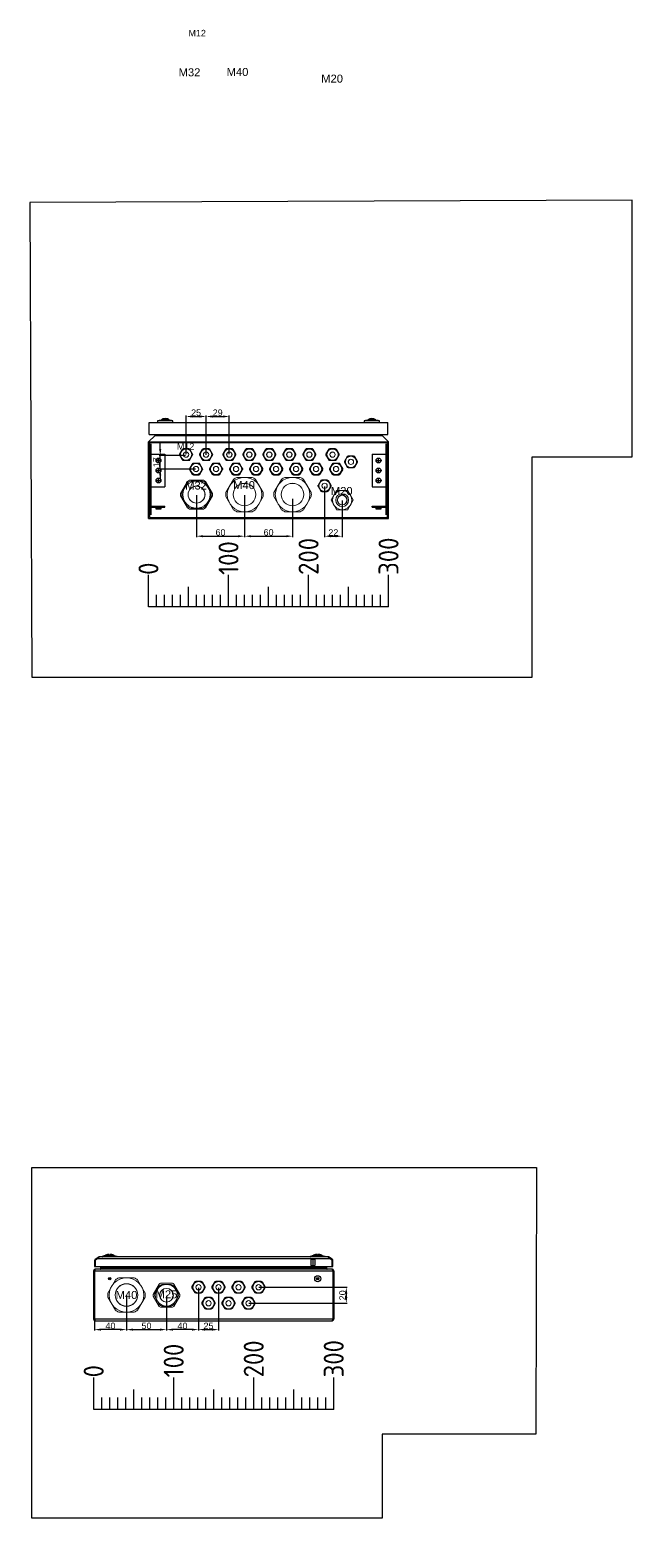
# Model space of a CAD drawing. Header units: millimetres. Extents: x 46697 to 52144, y 25488 to 34806.
# Drawn here: x 49322 to 50074, y 32874 to 34734 of the extents above; entities that cross this region are included whole.
import ezdxf
from ezdxf.enums import TextEntityAlignment as Align

# ---------------------------------------------------------------- set-up
doc = ezdxf.new("R2010")
doc.units = ezdxf.units.MM
doc.layers.add('! NO PLOT !', color=7, linetype='Continuous', true_color=0xff75dd, plot=False)
doc.layers.add('000-KOTIRANJE', color=254, linetype='Continuous', lineweight=5)
doc.layers.add('000-PI-Oprema', color=30, linetype='Continuous', lineweight=5)
doc.layers.add('000-PI-NO PLOT', color=6, linetype='Continuous', lineweight=5, plot=False)
for name, color, linetype in [('000-PI-ORMAR', 51, 'Continuous'), ('000-PI_TEXT_FRANC', 7, 'Continuous'), ('210-0', 7, 'Continuous')]:
    doc.layers.add(name, color=color, linetype=linetype)
doc.styles.add('PI0', font='isocpeur.ttf', dxfattribs={"width": 0.9})
doc.styles.get("Standard").update_dxf_attribs({"font": 'arial.ttf'})
doc.dimstyles.new('ISO-25-lb', dxfattribs={"dimtxt": 8, "dimasz": 8, "dimexe": 1.25, "dimexo": 0.625, "dimtad": 1, "dimdec": 1, "dimtxsty": 'Standard', "dimcen": 5, "dimadec": 0, "dimazin": 0, "dimtfac": 1, "dimtdec": 1, "dimtmove": 0, "dimatfit": 3, "dimfxl": 1, "dimarcsym": 0})

# ---------------------------------------------------------------- blocks, each defined once
blk = doc.blocks.new('NSYSBM15308_bottom')
at = {"layer": '000-PI-ORMAR'}
for p, q in [((49489.2, 33159.9), (49485.5, 33158.6)), ((49504, 33158.6), (49485.5, 33158.6)), ((49489.2, 33159.9), (49500.2, 33159.9)), ((49489.3, 33159.9), (49489.2, 33159.9)), ((49500.2, 33159.9), (49489.3, 33159.9)), ((49489.6, 33160), (49494.2, 33160)), ((49492.2, 33160.9), (49492.1, 33160.9)), ((49492.1, 33160.9), (49492.2, 33160.9)), ((49492.1, 33160.9), (49492.2, 33160.9)), ((49492.1, 33160.9), (49492.1, 33160.9)), ((49492.2, 33160.9), (49492.2, 33160.9)), ((49492.2, 33160.9), (49492.2, 33160.9)), ((49492.2, 33160.9), (49492.2, 33160.9)), ((49493.9, 33161.1), (49493.9, 33161.1)), ((49493.9, 33161.1), (49493.9, 33161.1)), ((49494.2, 33159.9), (49494.2, 33161.1)), ((49495.2, 33159.9), (49495.2, 33161.1)), ((49495.2, 33160), (49499.9, 33160)), ((49495.5, 33161.1), (49495.5, 33161.1)), ((49495.5, 33161.1), (49495.5, 33161.1)), ((49497.3, 33160.9), (49497.3, 33160.9)), ((49497.3, 33160.9), (49497.3, 33160.9)), ((49497.3, 33160.9), (49497.3, 33160.9)), ((49497.3, 33160.9), (49497.3, 33160.9)), ((49497.3, 33160.9), (49497.3, 33160.9)), ((49497.3, 33160.9), (49497.3, 33160.9)), ((49497.3, 33160.9), (49497.3, 33160.9)), ((49497.3, 33160.9), (49497.3, 33160.9)), ((49499.9, 33160), (49499.9, 33160)), ((49500.2, 33159.9), (49504, 33158.6)), ((49500.2, 33159.9), (49500.2, 33159.9)), ((49749.2, 33159.9), (49745.5, 33158.6)), ((49764, 33158.6), (49745.5, 33158.6)), ((49749.3, 33159.9), (49749.2, 33159.9)), ((49749.2, 33159.9), (49760.2, 33159.9)), ((49760.2, 33159.9), (49749.3, 33159.9)), ((49749.6, 33160), (49754.2, 33160)), ((49752.1, 33160.9), (49752.1, 33160.9)), ((49752.2, 33160.9), (49752.1, 33160.9)), ((49752.1, 33160.9), (49752.2, 33160.9)), ((49752.1, 33160.9), (49752.2, 33160.9)), ((49752.2, 33160.9), (49752.2, 33160.9)), ((49753.9, 33161.1), (49753.9, 33161.1)), ((49753.9, 33161.1), (49753.9, 33161.1)), ((49754.2, 33159.9), (49754.2, 33161.1)), ((49755.2, 33159.9), (49755.2, 33161.1)), ((49755.2, 33160), (49759.9, 33160)), ((49755.5, 33161.1), (49755.5, 33161.1)), ((49755.5, 33161.1), (49755.5, 33161.1)), ((49757.3, 33160.9), (49757.3, 33160.9)), ((49757.3, 33160.9), (49757.3, 33160.9)), ((49757.3, 33160.9), (49757.3, 33160.9)), ((49757.3, 33160.9), (49757.3, 33160.9)), ((49757.3, 33160.9), (49757.3, 33160.9)), ((49757.3, 33160.9), (49757.3, 33160.9)), ((49757.3, 33160.9), (49757.3, 33160.9)), ((49757.3, 33160.9), (49757.3, 33160.9)), ((49759.9, 33160), (49759.9, 33160)), ((49760.2, 33159.9), (49760.2, 33159.9)), ((49760.2, 33159.9), (49764, 33158.6)), ((49474.7, 33140.7), (49474.7, 33080.2)), ((49474.7, 33140.7), (49774.7, 33140.7)), ((49475.7, 33153.5), (49475.7, 33146.2)), ((49475.7, 33146.2), (49773.7, 33146.2)), ((49475.7, 33140.7), (49475.7, 33080.2)), ((49476.7, 33155.3), (49481.3, 33157.9)), ((49476.7, 33153.5), (49476.7, 33146.2)), ((49772.7, 33142.7), (49476.7, 33142.7)), ((49480.3, 33156.2), (49477.2, 33154.4)), ((49478.8, 33155.3), (49478.3, 33156.2)), ((49480.3, 33156.2), (49769.2, 33156.2)), ((49481.3, 33157.9), (49481.5, 33157.6)), ((49767.2, 33158.2), (49482.3, 33158.2)), ((49483.7, 33143.8), (49483.3, 33146.2)), ((49484.7, 33144), (49483.7, 33143.8)), ((49484.3, 33146.2), (49484.7, 33143.8)), ((49764.7, 33143.8), (49484.7, 33143.8)), ((49746.2, 33155.2), (49751.2, 33155.2)), ((49746.2, 33155.2), (49746.2, 33147.2)), ((49746.2, 33147.2), (49751.2, 33147.2)), ((49748.7, 33155.2), (49748.7, 33147.2)), ((49751.2, 33155.2), (49751.2, 33147.2)), ((49765.2, 33146.2), (49764.7, 33143.8)), ((49765.7, 33143.8), (49764.7, 33144)), ((49766.1, 33146.2), (49765.7, 33143.8)), ((49768.2, 33157.9), (49768, 33157.6)), ((49772.7, 33155.3), (49768.2, 33157.9)), ((49772.2, 33154.4), (49769.2, 33156.2)), ((49770.7, 33155.3), (49771.2, 33156.2)), ((49772.7, 33146.2), (49772.7, 33153.5)), ((49773.7, 33146.2), (49773.7, 33153.5)), ((49773.7, 33140.7), (49773.7, 33080.2)), ((49774.7, 33140.7), (49774.7, 33080.2)), ((49774.7, 33080.2), (49474.7, 33080.2)), ((49476.7, 33078.2), (49772.7, 33078.2))]:
    blk.add_line(p, q, dxfattribs=at)
for centre, radius in [((49494.7, 33130.7), 1.54), ((49494.7, 33130.7), 0.536), ((49494.7, 33130.7), 0.25), ((49754.7, 33130.7), 3.75), ((49754.7, 33130.7), 1.54), ((49754.7, 33130.7), 1.04), ((49754.7, 33130.7), 0.75)]:
    blk.add_circle(centre, radius, dxfattribs=at)
for centre, radius, start, end in [((49485.6, 33158.4), 0.25, 108.2595, 270), ((49489.7, 33159.8), 0.2, 115.3386, 162.2781), ((49494.7, 33149.2), 12, 102.5545, 115.3386), ((49494.7, 33149.2), 12, 94.569, 102.2927), ((49494.9, 33153), 8.18, 97.4438, 98.3686), ((49494.5, 33156.8), 4.38, 98.4023, 100.501), ((49494, 33155.1), 6, 90.8113, 92.1021), ((49494.7, 33149.1), 12, 93.1088, 93.7417), ((49494.9, 33153.2), 8, 97.2404, 97.441), ((49494.9, 33153.2), 7.96, 96.9714, 97.2405), ((49494, 33155.1), 6.01, 87.9009, 89.1902), ((49495.5, 33155.1), 6.01, 90.8098, 92.0991), ((49494.7, 33149.1), 12, 86.2583, 86.8912), ((49494.5, 33153.2), 8, 82.559, 82.7596), ((49494.5, 33153.2), 7.96, 82.7595, 83.0286), ((49495.5, 33155.1), 6, 87.8979, 89.1887), ((49494.9, 33156.8), 4.34, 79.4876, 81.6091), ((49494.5, 33153), 8.18, 81.6314, 82.5562), ((49494.7, 33149.2), 12, 77.7073, 85.431), ((49494.7, 33149.2), 12, 64.6629, 77.4455), ((49499.8, 33159.8), 0.2, 17.7219, 64.6614), ((49503.9, 33158.4), 0.25, 270, 71.7405), ((49745.6, 33158.4), 0.25, 108.2595, 270), ((49749.7, 33159.8), 0.2, 115.3386, 162.2781), ((49754.7, 33149.2), 12, 102.5545, 115.3386), ((49754.7, 33149.2), 12, 94.569, 102.2927), ((49754.9, 33153), 8.18, 97.4438, 98.3686), ((49754.5, 33156.8), 4.38, 98.4023, 100.501), ((49754, 33155.1), 6, 90.8113, 92.1021), ((49754.7, 33149.1), 12, 93.1088, 93.7417), ((49754.9, 33153.2), 8, 97.2404, 97.441), ((49754.9, 33153.2), 7.96, 96.9714, 97.2405), ((49754, 33155.1), 6.01, 87.9009, 89.1902), ((49755.5, 33155.1), 6.01, 90.8098, 92.0991), ((49754.7, 33149.1), 12, 86.2583, 86.8912), ((49754.5, 33153.2), 8, 82.559, 82.7596), ((49754.5, 33153.2), 7.96, 82.7595, 83.0286), ((49755.5, 33155.1), 6, 87.8979, 89.1887), ((49754.9, 33156.8), 4.34, 79.4876, 81.6091), ((49754.5, 33153), 8.18, 81.6314, 82.5562), ((49754.7, 33149.2), 12, 77.7073, 85.431), ((49754.7, 33149.2), 12, 64.6629, 77.4455), ((49759.8, 33159.8), 0.2, 17.7219, 64.6614), ((49763.9, 33158.4), 0.25, 270, 71.7405), ((49476.7, 33140.7), 2, 90, 180), ((49477.7, 33153.5), 2, 120, 180), ((49482.3, 33156.2), 2, 90, 120), ((49482.7, 33143.7), 1, 270, 10), ((49512.7, 33111.9), 42.4, 131.3068, 131.5966), ((49519.3, 33124.2), 39.8, 150.2794, 150.4282), ((49497, 33129.8), 18.7, 131.1127, 131.2603), ((49752.5, 33129.8), 18.7, 48.7397, 48.8873), ((49730.2, 33124.2), 39.8, 29.5718, 29.7206), ((49736.8, 33111.9), 42.4, 48.4034, 48.6932), ((49766.7, 33143.7), 1, 170, 270), ((49767.2, 33156.2), 2, 60, 90), ((49771.7, 33153.5), 2, 0, 60), ((49772.7, 33140.7), 2, 0, 90), ((49476.7, 33080.2), 2, 180, 270), ((49772.7, 33080.2), 2, 270, 0)]:
    blk.add_arc(centre, radius, start, end, dxfattribs=at)
for points, knots in [([(49493.8, 33161.1), (49493.8, 33161.1), (49493.8, 33161.1), (49493.8, 33161.1), (49493.8, 33161.1)], [0, 0, 0, 0, 0.499906, 1, 1, 1, 1]), ([(49494.1, 33161.1), (49494.2, 33161.1), (49494.2, 33161.1), (49494.2, 33161.1), (49494.2, 33161.1)], [0, 0, 0, 0, 0.499523, 1, 1, 1, 1]), ([(49753.8, 33161.1), (49753.8, 33161.1), (49753.8, 33161.1), (49753.8, 33161.1), (49753.8, 33161.1)], [0, 0, 0, 0, 0.499906, 1, 1, 1, 1]), ([(49754.1, 33161.1), (49754.2, 33161.1), (49754.2, 33161.1), (49754.2, 33161.1), (49754.2, 33161.1)], [0, 0, 0, 0, 0.499523, 1, 1, 1, 1]), ([(49476.2, 33141.9), (49476.1, 33141.8), (49476, 33141.4), (49475.8, 33141), (49475.7, 33140.7)], [0, 0, 0, 0, 0.226829, 1, 1, 1, 1]), ([(49476.7, 33142.7), (49476.6, 33142.7), (49476.4, 33142.5), (49476.3, 33142.2), (49476.2, 33142), (49476.2, 33141.9)], [0, 0, 0, 0, 0.357565, 0.643179, 1, 1, 1, 1]), ([(49481.3, 33157.4), (49481.2, 33157.3), (49480.8, 33156.9), (49480.5, 33156.5), (49480.3, 33156.2)], [0, 0, 0, 0, 0.233845, 1, 1, 1, 1]), ([(49481.8, 33157.9), (49481.8, 33157.9), (49481.7, 33157.8), (49481.6, 33157.7), (49481.5, 33157.6)], [0, 0, 0, 0, 0.23894, 1, 1, 1, 1]), ([(49482.3, 33158.2), (49482.2, 33158.2), (49482.1, 33158.1), (49481.9, 33158), (49481.8, 33157.9)], [0, 0, 0, 0, 0.210752, 1, 1, 1, 1]), ([(49483.7, 33143), (49483.6, 33142.9), (49483.3, 33142.7), (49482.9, 33142.7), (49482.7, 33142.7)], [0, 0, 0, 0, 0.527012, 1, 1, 1, 1]), ([(49484.5, 33143.7), (49484.4, 33143.6), (49484.2, 33143.4), (49483.9, 33143.2), (49483.7, 33143)], [0, 0, 0, 0, 0.258312, 1, 1, 1, 1]), ([(49765.7, 33143), (49765.7, 33143.1), (49765.4, 33143.3), (49765.1, 33143.5), (49764.9, 33143.7)], [0, 0, 0, 0, 0.238973, 1, 1, 1, 1]), ([(49766.7, 33142.7), (49766.6, 33142.7), (49766.2, 33142.7), (49765.9, 33142.9), (49765.7, 33143)], [0, 0, 0, 0, 0.472988, 1, 1, 1, 1]), ([(49767.6, 33157.9), (49767.6, 33157.9), (49767.5, 33158.1), (49767.3, 33158.2), (49767.2, 33158.2)], [0, 0, 0, 0, 0.306387, 1, 1, 1, 1]), ([(49768, 33157.6), (49767.9, 33157.7), (49767.8, 33157.7), (49767.7, 33157.8), (49767.6, 33157.9)], [0, 0, 0, 0, 0.261146, 1, 1, 1, 1]), ([(49769.2, 33156.2), (49769.1, 33156.3), (49768.8, 33156.7), (49768.4, 33157.1), (49768.1, 33157.4)], [0, 0, 0, 0, 0.261991, 1, 1, 1, 1]), ([(49773.3, 33141.9), (49773.3, 33142), (49773.2, 33142.2), (49773, 33142.5), (49772.8, 33142.7), (49772.7, 33142.7)], [0, 0, 0, 0, 0.356821, 0.642435, 1, 1, 1, 1]), ([(49773.7, 33140.7), (49773.7, 33140.8), (49773.6, 33141.2), (49773.4, 33141.6), (49773.3, 33141.9)], [0, 0, 0, 0, 0.266171, 1, 1, 1, 1]), ([(49475.7, 33080.2), (49475.8, 33080), (49475.9, 33079.6), (49476, 33079.2), (49476.2, 33078.9)], [0, 0, 0, 0, 0.266171, 1, 1, 1, 1]), ([(49476.2, 33078.9), (49476.2, 33078.8), (49476.3, 33078.6), (49476.4, 33078.3), (49476.6, 33078.2), (49476.7, 33078.2)], [0, 0, 0, 0, 0.356821, 0.642435, 1, 1, 1, 1]), ([(49772.7, 33078.2), (49772.8, 33078.2), (49773, 33078.3), (49773.2, 33078.6), (49773.3, 33078.8), (49773.3, 33078.9)], [0, 0, 0, 0, 0.357565, 0.643179, 1, 1, 1, 1]), ([(49773.3, 33078.9), (49773.3, 33079), (49773.5, 33079.4), (49773.6, 33079.8), (49773.7, 33080.2)], [0, 0, 0, 0, 0.226829, 1, 1, 1, 1])]:
    blk.add_open_spline(points, degree=3, knots=knots, dxfattribs=at)
for points in [[(49476.8, 33153.9), (49476.8, 33153.8), (49476.7, 33153.7), (49476.7, 33153.5)], [(49477, 33154.2), (49476.9, 33154.1), (49476.9, 33154), (49476.8, 33153.9), (49476.8, 33153.9)], [(49477.2, 33154.4), (49477.1, 33154.3), (49477, 33154.3), (49477, 33154.2)], [(49481.5, 33157.6), (49481.4, 33157.6), (49481.4, 33157.5), (49481.3, 33157.4)], [(49768.1, 33157.4), (49768.1, 33157.5), (49768, 33157.6), (49768, 33157.6)], [(49772.5, 33154.2), (49772.4, 33154.3), (49772.3, 33154.3), (49772.2, 33154.4)], [(49772.7, 33153.9), (49772.6, 33153.9), (49772.6, 33154), (49772.5, 33154.1), (49772.5, 33154.2)], [(49772.7, 33153.5), (49772.7, 33153.7), (49772.7, 33153.8), (49772.7, 33153.9)]]:
    blk.add_open_spline(points, degree=3, dxfattribs=at)
blk = doc.blocks.new('M12')
at = {"layer": '000-PI-Oprema'}
for p, q in [((-4.8, 6.7), (-8.2, 0.8)), ((-4.3, 6.5), (-7.8, 0.5)), ((3.4, 7.5), (-3.4, 7.5)), ((3.4, 7), (-3.4, 7)), ((7.8, 0.5), (4.3, 6.5)), ((8.2, 0.8), (4.8, 6.7)), ((-8.2, -0.8), (-4.8, -6.7)), ((-7.8, -0.5), (-4.3, -6.5)), ((-3.4, -7), (3.4, -7)), ((-3.4, -7.5), (3.4, -7.5)), ((4.3, -6.5), (7.8, -0.5)), ((4.8, -6.7), (8.2, -0.8))]:
    blk.add_line(p, q, dxfattribs=at)
for radius in [7, 3.35, 3.25]:
    blk.add_circle((0, 0), radius, dxfattribs=at)
for radius, start, end in [(8.25, 174.62, 185.38), (7.8, 176.177, 183.823), (8.25, 114.62, 125.38), (7.8, 116.177, 123.823), (8.25, 54.62, 65.38), (7.8, 56.177, 63.823), (7.8, 356.177, 3.823), (8.25, 354.62, 5.38), (8.25, 234.62, 245.38), (7.8, 236.177, 243.823), (7.8, 296.177, 303.823), (8.25, 294.62, 305.38)]:
    blk.add_arc((0, 0), radius, start, end, dxfattribs=at)
blk = doc.blocks.new('*U188')
at = {"layer": '210-0', "ltscale": 0.25}
blk.add_blockref('M12', (0, 0), dxfattribs=at)
blk = doc.blocks.new('*U189')
at = {"layer": '000-PI-ORMAR', "color": 0, "linetype": 'ByBlock', "lineweight": -2, "transparency": 16777216}
for p in [(0, 0), (25, 0), (50, 0), (75, 0)]:
    blk.add_blockref('*U188', p, dxfattribs=at)
blk = doc.blocks.new('2_2411_851_28__01_0_in_2411_851_28__4')
at = {"layer": '000-PI-Oprema'}
for p, q in [((-13.9, 19), (-23.4, 2.5)), ((9.5, 21.5), (-9.5, 21.5)), ((23.4, 2.5), (13.9, 19)), ((-23.4, -2.5), (-13.9, -19)), ((13.9, -19), (23.4, -2.5)), ((-9.5, -21.5), (9.5, -21.5))]:
    blk.add_line(p, q, dxfattribs=at)
for radius in [21.5, 14.1, 14]:
    blk.add_circle((0, 0), radius, dxfattribs=at)
for start, end in [(113.8094, 126.1906), (53.8094, 66.1906), (173.8094, 186.1906), (353.8094, 6.1906), (233.8094, 246.1906), (293.8094, 306.1906)]:
    blk.add_arc((0, 0), 23.5, start, end, dxfattribs=at)
blk = doc.blocks.new('*U191')
blk.add_blockref('2_2411_851_28__01_0_in_2411_851_28__4', (0, 0))
blk = doc.blocks.new('*U192')
at = {"layer": '000-PI-Oprema', "color": 0, "linetype": 'ByBlock', "lineweight": -2, "transparency": 16777216}
blk.add_blockref('*U191', (0, 0), dxfattribs=at)
blk = doc.blocks.new('*U193')
at = {"layer": '210-0', "ltscale": 0.25}
blk.add_blockref('M12', (0, 0), dxfattribs=at)
blk = doc.blocks.new('*U194')
at = {"layer": '000-PI-ORMAR', "color": 0, "linetype": 'ByBlock', "lineweight": -2, "transparency": 16777216}
for p in [(0, 0), (25, 0), (50, 0)]:
    blk.add_blockref('*U193', p, dxfattribs=at)
blk = doc.blocks.new('*D195')
at = {"layer": '000-KOTIRANJE', "color": 0, "linetype": 'Continuous', "lineweight": -2, "ltscale": 0.25, "transparency": 16777216}
for p, q in [((49402.4, 33152.4), (49402.4, 33108.5)), ((49442.4, 33152.4), (49442.4, 33108.5)), ((49434.4, 33109.8), (49410.4, 33109.8))]:
    blk.add_line(p, q, dxfattribs=at)
at = {"layer": '000-KOTIRANJE', "color": 0, "ltscale": 0.25, "transparency": 16777216}
for points in [[(49410.4, 33111.1), (49410.4, 33108.5), (49402.4, 33109.8)], [(49434.4, 33111.1), (49434.4, 33108.5), (49442.4, 33109.8)]]:
    blk.add_solid(points, dxfattribs=at)
at = {"layer": 'Defpoints', "color": 0, "ltscale": 0.25, "transparency": 16777216}
for p in [(49402.4, 33153.1), (49442.4, 33153.1), (49402.4, 33109.8)]:
    blk.add_point(p, dxfattribs=at)
at = {"layer": '000-KOTIRANJE', "color": 0, "ltscale": 0.25, "transparency": 16777216, "insert": (49422.4, 33114.5), "char_height": 8, "attachment_point": 5}
blk.add_mtext('40', dxfattribs=at)
blk = doc.blocks.new('*D196')
at = {"layer": '000-KOTIRANJE', "color": 0, "linetype": 'Continuous', "lineweight": -2, "ltscale": 0.25, "transparency": 16777216}
for p, q in [((49442.4, 33152.4), (49442.4, 33108.5)), ((49492.4, 33152.1), (49492.4, 33108.5)), ((49450.4, 33109.8), (49484.4, 33109.8))]:
    blk.add_line(p, q, dxfattribs=at)
at = {"layer": '000-KOTIRANJE', "color": 0, "ltscale": 0.25, "transparency": 16777216}
for points in [[(49450.4, 33111.1), (49450.4, 33108.5), (49442.4, 33109.8)], [(49484.4, 33111.1), (49484.4, 33108.5), (49492.4, 33109.8)]]:
    blk.add_solid(points, dxfattribs=at)
at = {"layer": 'Defpoints', "color": 0, "ltscale": 0.25, "transparency": 16777216}
for p in [(49442.4, 33153.1), (49492.4, 33152.7), (49492.4, 33109.8)]:
    blk.add_point(p, dxfattribs=at)
at = {"layer": '000-KOTIRANJE', "color": 0, "ltscale": 0.25, "transparency": 16777216, "insert": (49467.4, 33114.5), "char_height": 8, "attachment_point": 5}
blk.add_mtext('50', dxfattribs=at)
blk = doc.blocks.new('*D197')
at = {"layer": '000-KOTIRANJE', "color": 0, "linetype": 'Continuous', "lineweight": -2, "ltscale": 0.25, "transparency": 16777216}
for p, q in [((49532.4, 33162.1), (49532.4, 33108.5)), ((49492.4, 33152.1), (49492.4, 33108.5)), ((49524.4, 33109.8), (49500.4, 33109.8))]:
    blk.add_line(p, q, dxfattribs=at)
at = {"layer": '000-KOTIRANJE', "color": 0, "ltscale": 0.25, "transparency": 16777216}
for points in [[(49500.4, 33111.1), (49500.4, 33108.5), (49492.4, 33109.8)], [(49524.4, 33111.1), (49524.4, 33108.5), (49532.4, 33109.8)]]:
    blk.add_solid(points, dxfattribs=at)
at = {"layer": 'Defpoints', "color": 0, "ltscale": 0.25, "transparency": 16777216}
for p in [(49532.4, 33162.7), (49492.4, 33152.7), (49492.4, 33109.8)]:
    blk.add_point(p, dxfattribs=at)
at = {"layer": '000-KOTIRANJE', "color": 0, "ltscale": 0.25, "transparency": 16777216, "insert": (49512.4, 33114.5), "char_height": 8, "attachment_point": 5}
blk.add_mtext('40', dxfattribs=at)
blk = doc.blocks.new('*D198')
at = {"layer": '000-KOTIRANJE', "color": 0, "linetype": 'Continuous', "lineweight": -2, "ltscale": 0.25, "transparency": 16777216}
for p, q in [((49532.4, 33162.1), (49532.4, 33108.5)), ((49557.4, 33162.1), (49557.4, 33108.5)), ((49540.4, 33109.8), (49549.4, 33109.8))]:
    blk.add_line(p, q, dxfattribs=at)
at = {"layer": '000-KOTIRANJE', "color": 0, "ltscale": 0.25, "transparency": 16777216}
for points in [[(49540.4, 33111.1), (49540.4, 33108.5), (49532.4, 33109.8)], [(49549.4, 33111.1), (49549.4, 33108.5), (49557.4, 33109.8)]]:
    blk.add_solid(points, dxfattribs=at)
at = {"layer": 'Defpoints', "color": 0, "ltscale": 0.25, "transparency": 16777216}
for p in [(49532.4, 33162.7), (49557.4, 33162.7), (49557.4, 33109.8)]:
    blk.add_point(p, dxfattribs=at)
at = {"layer": '000-KOTIRANJE', "color": 0, "ltscale": 0.25, "transparency": 16777216, "insert": (49544.9, 33114.5), "char_height": 8, "attachment_point": 5}
blk.add_mtext('25', dxfattribs=at)
blk = doc.blocks.new('M25')
at = {"layer": '000-PI-Oprema'}
for p, q in [((-9.3, 14), (-16.7, 1)), ((-8.7, 11.9), (-14.7, 1.6)), ((7.5, 15), (-7.5, 15)), ((5.9, 13.5), (-5.9, 13.5)), ((14.7, 1.6), (8.7, 11.9)), ((16.7, 1), (9.3, 14)), ((-16.7, -1), (-9.3, -14)), ((-14.7, -1.6), (-8.7, -11.9)), ((-7.5, -15), (7.5, -15)), ((-5.9, -13.5), (5.9, -13.5)), ((8.7, -11.9), (14.7, -1.6)), ((9.3, -14), (16.7, -1))]:
    blk.add_line(p, q, dxfattribs=at)
for radius in [13.5, 8.6, 8.5]:
    blk.add_circle((0, 0), radius, dxfattribs=at)
for radius, start, end in [(16.8, 176.4244, 183.5756), (14.8, 173.7581, 186.2419), (16.8, 116.4244, 123.5756), (14.7, 113.7581, 126.2419), (14.7, 53.7581, 66.2419), (16.8, 56.4244, 63.5756), (14.8, 353.7581, 6.2419), (16.8, 356.4244, 3.5756), (16.8, 236.4244, 243.5756), (14.7, 233.7581, 246.2419), (14.7, 293.7581, 306.2419), (16.7, 296.4244, 303.5756)]:
    blk.add_arc((0, 0), radius, start, end, dxfattribs=at)
blk = doc.blocks.new('*U250')
at = {"layer": '000-PI-Oprema'}
blk.add_blockref('M25', (0, 0), dxfattribs=at)
blk = doc.blocks.new('*U251')
at = {"layer": '000-PI_TEXT_FRANC', "color": 0, "linetype": 'ByBlock', "lineweight": -2, "transparency": 16777216}
blk.add_blockref('*U250', (0, 0), dxfattribs=at)
blk = doc.blocks.new('*D376')
at = {"layer": '000-KOTIRANJE', "color": 0, "linetype": 'Continuous', "lineweight": -2, "ltscale": 0.25, "transparency": 16777216}
for p, q in [((49608, 33162.7), (49718.3, 33162.7)), ((49595.5, 33142.7), (49718.3, 33142.7)), ((49717.1, 33154.7), (49717.1, 33150.7))]:
    blk.add_line(p, q, dxfattribs=at)
at = {"layer": '000-KOTIRANJE', "color": 0, "ltscale": 0.25, "transparency": 16777216}
for points in [[(49715.8, 33154.7), (49718.4, 33154.7), (49717.1, 33162.7)], [(49715.8, 33150.7), (49718.4, 33150.7), (49717.1, 33142.7)]]:
    blk.add_solid(points, dxfattribs=at)
at = {"layer": 'Defpoints', "color": 0, "ltscale": 0.25, "transparency": 16777216}
for p in [(49607.4, 33162.7), (49594.9, 33142.7), (49717.1, 33142.7)]:
    blk.add_point(p, dxfattribs=at)
at = {"layer": '000-KOTIRANJE', "color": 0, "ltscale": 0.25, "transparency": 16777216, "insert": (49712.4, 33152.7), "char_height": 8, "attachment_point": 5, "rotation": 90}
blk.add_mtext('20', dxfattribs=at)
blk = doc.blocks.new('1567.000')
at = {"layer": '! NO PLOT !'}
for p, q in [((49501.5, 33843), (49501.5, 33749.3)), ((49501.5, 33843), (49799, 33843)), ((49501.8, 33752.4), (49501.8, 33842.9)), ((49501.8, 33832.4), (49503.3, 33832.4)), ((49501.8, 33830.9), (49503.3, 33830.9)), ((49501.8, 33828.4), (49520.8, 33828.4)), ((49503.3, 33841.4), (49503.3, 33752.7)), ((49520.8, 33828.4), (49520.8, 33787.4)), ((49779.8, 33828.4), (49798.8, 33828.4)), ((49779.8, 33828.4), (49779.8, 33787.4)), ((49797.3, 33752.7), (49797.3, 33841.4)), ((49798.8, 33832.4), (49797.3, 33832.4)), ((49798.8, 33830.9), (49797.3, 33830.9)), ((49798.8, 33842.9), (49798.8, 33752.4)), ((49799, 33749.3), (49799, 33843)), ((49509.5, 33820.4), (49516, 33820.4)), ((49512.8, 33817.1), (49512.8, 33823.6)), ((49512.8, 33804.6), (49512.8, 33811.1)), ((49784.5, 33820.4), (49791, 33820.4)), ((49787.8, 33817.1), (49787.8, 33823.6)), ((49787.8, 33804.6), (49787.8, 33811.1)), ((49509.5, 33807.9), (49516, 33807.9)), ((49509.5, 33795.4), (49516, 33795.4)), ((49512.8, 33792.1), (49512.8, 33798.6)), ((49784.5, 33807.9), (49791, 33807.9)), ((49784.5, 33795.4), (49791, 33795.4)), ((49787.8, 33792.1), (49787.8, 33798.6)), ((49501.8, 33787.4), (49520.8, 33787.4)), ((49779.8, 33787.4), (49798.8, 33787.4)), ((49501.8, 33763.4), (49520.8, 33763.4)), ((49501.8, 33761.9), (49520.8, 33761.9)), ((49509.5, 33761.6), (49509.5, 33760.2)), ((49509.5, 33761.6), (49516, 33761.6)), ((49509.5, 33760.2), (49516, 33760.2)), ((49510.5, 33763.4), (49510.5, 33760.2)), ((49512.8, 33763.5), (49512.8, 33760)), ((49515.1, 33760.2), (49515.1, 33763.4)), ((49516, 33760.2), (49516, 33761.6)), ((49520.8, 33761.9), (49520.8, 33763.4)), ((49779.8, 33763.4), (49798.8, 33763.4)), ((49779.8, 33761.9), (49779.8, 33763.4)), ((49779.8, 33761.9), (49798.8, 33761.9)), ((49784.5, 33761.6), (49784.5, 33760.2)), ((49784.5, 33761.6), (49791, 33761.6)), ((49784.5, 33760.2), (49791, 33760.2)), ((49785.5, 33763.4), (49785.5, 33760.2)), ((49787.8, 33763.5), (49787.8, 33760)), ((49790.1, 33760.2), (49790.1, 33763.4)), ((49791, 33760.2), (49791, 33761.6)), ((49501.5, 33749.3), (49799, 33749.3))]:
    blk.add_line(p, q, dxfattribs=at)
for centre in [(49512.8, 33820.4), (49512.8, 33807.9), (49787.8, 33820.4), (49787.8, 33807.9), (49512.8, 33795.4), (49787.8, 33795.4)]:
    blk.add_circle(centre, 3.1, dxfattribs=at)
for centre, start, end in [((49509.2, 33761.6), 0, 90), ((49516.3, 33761.6), 90, 180), ((49784.2, 33761.6), 0, 90), ((49791.3, 33761.6), 90, 180)]:
    blk.add_arc(centre, 0.3, start, end, dxfattribs=at)
at = {"layer": '000-PI-ORMAR'}
for p, q in [((49501.3, 33868), (49799.3, 33868)), ((49501.3, 33853), (49501.3, 33868)), ((49511.7, 33870.1), (49511.7, 33868)), ((49530.9, 33870.1), (49511.7, 33870.1)), ((49513.5, 33870.5), (49513.5, 33870.1)), ((49529.1, 33870.5), (49513.5, 33870.5)), ((49516.4, 33871.3), (49516.4, 33870.5)), ((49526.2, 33871.3), (49516.4, 33871.3)), ((49526.2, 33870.5), (49526.2, 33871.3)), ((49529.1, 33870.1), (49529.1, 33870.5)), ((49530.9, 33868), (49530.9, 33870.1)), ((49769.7, 33870.1), (49769.7, 33868)), ((49788.9, 33870.1), (49769.7, 33870.1)), ((49771.5, 33870.5), (49771.5, 33870.1)), ((49787.1, 33870.5), (49771.5, 33870.5)), ((49774.4, 33871.3), (49774.4, 33870.5)), ((49784.2, 33871.3), (49774.4, 33871.3)), ((49784.2, 33870.5), (49784.2, 33871.3)), ((49787.1, 33870.1), (49787.1, 33870.5)), ((49788.9, 33868), (49788.9, 33870.1)), ((49799.3, 33853), (49799.3, 33868)), ((49508.5, 33851.8), (49500.3, 33843.6)), ((49501.3, 33853), (49799.3, 33853)), ((49508.5, 33853), (49508.5, 33851.8)), ((49508.5, 33851.8), (49792.1, 33851.8)), ((49792.1, 33851.8), (49792.1, 33853)), ((49800.3, 33843.6), (49792.1, 33851.8)), ((49500.3, 33748), (49500.3, 33843.6)), ((49500.3, 33843.6), (49800.3, 33843.6)), ((49800.3, 33748), (49800.3, 33843.6)), ((49500.3, 33748), (49800.3, 33748))]:
    blk.add_line(p, q, dxfattribs=at)
for centre in [(49521.3, 33863.7), (49779.3, 33863.7)]:
    blk.add_arc(centre, 9, 57.0133, 122.9867, dxfattribs=at)
blk = doc.blocks.new('*U414')
at = {"layer": '210-0', "ltscale": 0.25}
blk.add_blockref('M12', (0, 0), dxfattribs=at)
blk = doc.blocks.new('*U415')
at = {"layer": '000-PI-ORMAR', "color": 0, "linetype": 'ByBlock', "lineweight": -2, "transparency": 16777216}
for p in [(0, 0), (25, 0)]:
    blk.add_blockref('*U414', p, dxfattribs=at)
blk = doc.blocks.new('*U416')
at = {"layer": '210-0', "ltscale": 0.25}
blk.add_blockref('M12', (0, 0), dxfattribs=at)
blk = doc.blocks.new('*U417')
at = {"layer": '000-PI-ORMAR', "color": 0, "linetype": 'ByBlock', "lineweight": -2, "transparency": 16777216}
for p in [(0, 0), (25, 0), (50, 0), (75, 0), (100, 0), (125, 0), (150, 0), (175, 0)]:
    blk.add_blockref('*U416', p, dxfattribs=at)
blk = doc.blocks.new('*D432')
at = {"layer": '000-KOTIRANJE', "color": 0, "linetype": 'Continuous', "lineweight": -2, "ltscale": 0.25, "transparency": 16777216}
for p, q in [((49516.9, 34203.7), (49516.9, 34251.9)), ((49524.9, 34250.7), (49533.9, 34250.7)), ((49541.9, 34202.7), (49541.9, 34251.9))]:
    blk.add_line(p, q, dxfattribs=at)
at = {"layer": '000-KOTIRANJE', "color": 0, "ltscale": 0.25, "transparency": 16777216}
for points in [[(49524.9, 34252), (49524.9, 34249.3), (49516.9, 34250.7)], [(49533.9, 34252), (49533.9, 34249.3), (49541.9, 34250.7)]]:
    blk.add_solid(points, dxfattribs=at)
at = {"layer": 'Defpoints', "color": 0, "ltscale": 0.25, "transparency": 16777216}
for p in [(49541.9, 34250.7), (49516.9, 34203), (49541.9, 34202)]:
    blk.add_point(p, dxfattribs=at)
at = {"layer": '000-KOTIRANJE', "color": 0, "ltscale": 0.25, "transparency": 16777216, "insert": (49529.4, 34255.4), "char_height": 8, "attachment_point": 5}
blk.add_mtext('25', dxfattribs=at)
blk = doc.blocks.new('*D433')
at = {"layer": '000-KOTIRANJE', "color": 0, "linetype": 'Continuous', "lineweight": -2, "ltscale": 0.25, "transparency": 16777216}
for p, q in [((49516.3, 34202), (49483.3, 34202)), ((49484.6, 34210), (49484.6, 34218)), ((49484.6, 34185), (49484.6, 34202)), ((49528.8, 34185), (49483.3, 34185)), ((49484.6, 34177), (49484.6, 34169))]:
    blk.add_line(p, q, dxfattribs=at)
at = {"layer": '000-KOTIRANJE', "color": 0, "ltscale": 0.25, "transparency": 16777216}
for points in [[(49483.2, 34210), (49485.9, 34210), (49484.6, 34202)], [(49483.2, 34177), (49485.9, 34177), (49484.6, 34185)]]:
    blk.add_solid(points, dxfattribs=at)
at = {"layer": 'Defpoints', "color": 0, "ltscale": 0.25, "transparency": 16777216}
for p in [(49484.6, 34202), (49516.9, 34202), (49529.4, 34185)]:
    blk.add_point(p, dxfattribs=at)
at = {"layer": '000-KOTIRANJE', "color": 0, "ltscale": 0.25, "transparency": 16777216, "insert": (49479.9, 34193.5), "char_height": 8, "attachment_point": 5, "rotation": 90}
blk.add_mtext('17', dxfattribs=at)
blk = doc.blocks.new('*U418')
blk.add_blockref('2_2411_851_28__01_0_in_2411_851_28__4', (0, 0))
blk = doc.blocks.new('*U419')
at = {"layer": '000-PI-Oprema', "color": 0, "linetype": 'ByBlock', "lineweight": -2, "transparency": 16777216}
for p in [(0, 0), (60, 0)]:
    blk.add_blockref('*U418', p, dxfattribs=at)
blk = doc.blocks.new('*D430')
at = {"layer": '000-KOTIRANJE', "color": 0, "linetype": 'Continuous', "lineweight": -2, "ltscale": 0.25, "transparency": 16777216}
for p, q in [((49590, 34148), (49590, 34099.8)), ((49650, 34148), (49650, 34099.8)), ((49598, 34101.1), (49642, 34101.1))]:
    blk.add_line(p, q, dxfattribs=at)
at = {"layer": '000-KOTIRANJE', "color": 0, "ltscale": 0.25, "transparency": 16777216}
for points in [[(49598, 34102.4), (49598, 34099.8), (49590, 34101.1)], [(49642, 34102.4), (49642, 34099.8), (49650, 34101.1)]]:
    blk.add_solid(points, dxfattribs=at)
at = {"layer": 'Defpoints', "color": 0, "ltscale": 0.25, "transparency": 16777216}
for p in [(49590, 34148.6), (49650, 34148.6), (49650, 34101.1)]:
    blk.add_point(p, dxfattribs=at)
at = {"layer": '000-KOTIRANJE', "color": 0, "ltscale": 0.25, "transparency": 16777216, "insert": (49620, 34105.8), "char_height": 8, "attachment_point": 5}
blk.add_mtext('60', dxfattribs=at)
blk = doc.blocks.new('*U420')
at = {"layer": '210-0', "ltscale": 0.25}
blk.add_blockref('M12', (0, 0), dxfattribs=at)
blk = doc.blocks.new('*U421')
at = {"layer": '000-PI-ORMAR', "color": 0, "linetype": 'ByBlock', "lineweight": -2, "transparency": 16777216}
blk.add_blockref('*U420', (0, 0), dxfattribs=at)
blk = doc.blocks.new('M32')
at = {"layer": '000-PI-Oprema'}
for p, q in [((49828.1, 34216.4), (49819.4, 34201.4)), ((49828.3, 34214.7), (49821, 34202.1)), ((49848.1, 34217.9), (49830.7, 34217.9)), ((49846.7, 34216.9), (49832.1, 34216.9)), ((49857.7, 34202.1), (49850.4, 34214.7)), ((49859.3, 34201.4), (49850.6, 34216.4)), ((49819.4, 34198.4), (49828.1, 34183.4)), ((49821, 34197.7), (49828.3, 34185.1)), ((49830.7, 34181.9), (49848.1, 34181.9)), ((49832.1, 34182.9), (49846.7, 34182.9)), ((49850.4, 34185.1), (49857.7, 34197.7)), ((49850.6, 34183.4), (49859.3, 34198.4))]:
    blk.add_line(p, q, dxfattribs=at)
for radius in [17, 10.6, 10.5]:
    blk.add_circle((49839.4, 34199.9), radius, dxfattribs=at)
for radius, start, end in [(20, 175.8419, 184.1581), (18.5, 173.2315, 186.7685), (20, 115.8419, 124.1581), (18.5, 113.2315, 126.7685), (18.5, 53.2315, 66.7685), (20, 55.8419, 64.1581), (18.5, 353.2315, 6.7685), (20, 355.8419, 4.1581), (20, 235.8419, 244.1581), (18.5, 233.2315, 246.7685), (18.5, 293.2315, 306.7685), (20, 295.8419, 304.1581)]:
    blk.add_arc((49839.4, 34199.9), radius, start, end, dxfattribs=at)
blk = doc.blocks.new('*D431')
at = {"layer": '000-KOTIRANJE', "color": 0, "linetype": 'Continuous', "lineweight": -2, "ltscale": 0.25, "transparency": 16777216}
for p, q in [((49529.9, 34152.4), (49529.9, 34099.8)), ((49589.9, 34152.5), (49589.9, 34099.8)), ((49537.9, 34101.1), (49581.9, 34101.1))]:
    blk.add_line(p, q, dxfattribs=at)
at = {"layer": '000-KOTIRANJE', "color": 0, "ltscale": 0.25, "transparency": 16777216}
for points in [[(49537.9, 34102.4), (49537.9, 34099.8), (49529.9, 34101.1)], [(49581.9, 34102.4), (49581.9, 34099.8), (49589.9, 34101.1)]]:
    blk.add_solid(points, dxfattribs=at)
at = {"layer": 'Defpoints', "color": 0, "ltscale": 0.25, "transparency": 16777216}
for p in [(49529.9, 34153.1), (49589.9, 34153.2), (49589.9, 34101.1)]:
    blk.add_point(p, dxfattribs=at)
at = {"layer": '000-KOTIRANJE', "color": 0, "ltscale": 0.25, "transparency": 16777216, "insert": (49559.9, 34105.8), "char_height": 8, "attachment_point": 5}
blk.add_mtext('60', dxfattribs=at)
blk = doc.blocks.new('M20_2411.621')
at = {"layer": '000-PI-Oprema'}
for p, q in [((49679.9, 36395.5), (49673.2, 36383.8)), ((49693.6, 36395.6), (49680.2, 36395.6)), ((49700.7, 36383.8), (49694, 36395.5)), ((49673.2, 36383.5), (49679.9, 36371.8)), ((49694, 36371.8), (49700.7, 36383.5)), ((49680.2, 36371.6), (49693.6, 36371.6))]:
    blk.add_line(p, q, dxfattribs=at)
for radius in [12, 8, 6.1, 6]:
    blk.add_circle((49686.9, 36383.6), radius, dxfattribs=at)
for start, end in [(119.2229, 120.7771), (59.2229, 60.7771), (179.2229, 180.7771), (359.2229, 0.7771), (239.2229, 240.7771), (299.2229, 300.7771)]:
    blk.add_arc((49686.9, 36383.6), 13.8, start, end, dxfattribs=at)
blk = doc.blocks.new('*U423')
at = {"layer": '000-PI_TEXT_FRANC', "color": 7}
blk.add_blockref('M20_2411.621', (-49686.9, -36383.6), dxfattribs=at)
blk = doc.blocks.new('*U422')
at = {"layer": '000-PI_TEXT_FRANC', "color": 0, "linetype": 'ByBlock', "lineweight": -2, "transparency": 16777216}
blk.add_blockref('*U423', (0, 0), dxfattribs=at)
blk = doc.blocks.new('*U428')
at = {"layer": '210-0', "ltscale": 0.25}
blk.add_blockref('M12', (0, 0), dxfattribs=at)
blk = doc.blocks.new('*U429')
at = {"layer": '000-PI-ORMAR', "color": 0, "linetype": 'ByBlock', "lineweight": -2, "transparency": 16777216}
blk.add_blockref('*U428', (0, 0), dxfattribs=at)
blk = doc.blocks.new('*U424')
at = {"layer": '210-0', "ltscale": 0.25}
blk.add_blockref('M12', (0, 0), dxfattribs=at)
blk = doc.blocks.new('*U425')
at = {"layer": '000-PI-ORMAR', "color": 0, "linetype": 'ByBlock', "lineweight": -2, "transparency": 16777216}
blk.add_blockref('*U424', (0, 0), dxfattribs=at)
blk = doc.blocks.new('*U426')
at = {"layer": '210-0', "ltscale": 0.25}
blk.add_blockref('M12', (0, 0), dxfattribs=at)
blk = doc.blocks.new('*U427')
at = {"layer": '000-PI-ORMAR', "color": 0, "linetype": 'ByBlock', "lineweight": -2, "transparency": 16777216}
for p in [(0, 0), (25, 0), (50, 0), (75, 0), (100, 0)]:
    blk.add_blockref('*U426', p, dxfattribs=at)
blk = doc.blocks.new('*D434')
at = {"layer": '000-KOTIRANJE', "color": 0, "linetype": 'Continuous', "lineweight": -2, "ltscale": 0.25, "transparency": 16777216}
for p, q in [((49689.9, 34163.4), (49689.9, 34099.8)), ((49711.9, 34145.6), (49711.9, 34099.8)), ((49697.9, 34101.1), (49703.9, 34101.1))]:
    blk.add_line(p, q, dxfattribs=at)
at = {"layer": '000-KOTIRANJE', "color": 0, "ltscale": 0.25, "transparency": 16777216}
for points in [[(49697.9, 34102.4), (49697.9, 34099.8), (49689.9, 34101.1)], [(49703.9, 34102.4), (49703.9, 34099.8), (49711.9, 34101.1)]]:
    blk.add_solid(points, dxfattribs=at)
at = {"layer": 'Defpoints', "color": 0, "ltscale": 0.25, "transparency": 16777216}
for p in [(49689.9, 34164), (49711.9, 34146.2), (49711.9, 34101.1)]:
    blk.add_point(p, dxfattribs=at)
at = {"layer": '000-KOTIRANJE', "color": 0, "ltscale": 0.25, "transparency": 16777216, "insert": (49700.9, 34105.7), "char_height": 8, "attachment_point": 5}
blk.add_mtext('22', dxfattribs=at)
blk = doc.blocks.new('*D435')
at = {"layer": '000-KOTIRANJE', "color": 0, "linetype": 'Continuous', "lineweight": -2, "ltscale": 0.25, "transparency": 16777216}
for p, q in [((49541.9, 34203.7), (49541.9, 34251.9)), ((49549.9, 34250.7), (49562.9, 34250.7)), ((49570.9, 34203.7), (49570.9, 34251.9))]:
    blk.add_line(p, q, dxfattribs=at)
at = {"layer": '000-KOTIRANJE', "color": 0, "ltscale": 0.25, "transparency": 16777216}
for points in [[(49549.9, 34252), (49549.9, 34249.3), (49541.9, 34250.7)], [(49562.9, 34252), (49562.9, 34249.3), (49570.9, 34250.7)]]:
    blk.add_solid(points, dxfattribs=at)
at = {"layer": 'Defpoints', "color": 0, "ltscale": 0.25, "transparency": 16777216}
for p in [(49570.9, 34250.7), (49541.9, 34203), (49570.9, 34203)]:
    blk.add_point(p, dxfattribs=at)
at = {"layer": '000-KOTIRANJE', "color": 0, "ltscale": 0.25, "transparency": 16777216, "insert": (49556.4, 34255.4), "char_height": 8, "attachment_point": 5}
blk.add_mtext('29', dxfattribs=at)

msp = doc.modelspace()

# ---------------------------------------------------------------- linework, layer by layer
at = {"layer": '! NO PLOT !', "ltscale": 0.25}
for points in [[(49321.53, 34518.11), (49324.31, 33925.09), (49949.51, 33925.09), (49949.51, 34200.34), (50074.44, 34200.34), (50074.44, 34520.89), (49321.53, 34518.11)], [(49324.31, 33312.48), (49954.62, 33312.48), (49953.93, 32979.21), (49761.78, 32979.06), (49761.8, 32874.15), (49324.31, 32874.21), (49324.31, 33312.48)]]:
    msp.add_lwpolyline(points, dxfattribs=at)
at = {"color": 7}
for p, q in [((49469.9, 34012.79), (49469.9, 34052.79)), ((49569.9, 34012.79), (49569.9, 34052.79)), ((49669.9, 34012.79), (49669.9, 34052.79)), ((49669.9, 34012.79), (49669.9, 34052.79)), ((49669.9, 34012.79), (49669.9, 34052.79)), ((49669.9, 34012.79), (49669.9, 34052.79)), ((49669.9, 34012.79), (49669.9, 34052.79)), ((49669.9, 34012.79), (49669.9, 34052.79)), ((49669.9, 34012.79), (49669.9, 34052.79)), ((49669.9, 34012.79), (49669.9, 34052.79)), ((49769.9, 34012.79), (49769.9, 34052.79)), ((49519.9, 34012.79), (49519.9, 34037.79)), ((49619.9, 34012.79), (49619.9, 34037.79)), ((49719.9, 34012.79), (49719.9, 34037.79)), ((49479.9, 34012.79), (49479.9, 34027.79)), ((49489.9, 34012.79), (49489.9, 34027.79)), ((49499.9, 34012.79), (49499.9, 34027.79)), ((49509.9, 34012.79), (49509.9, 34027.79)), ((49529.9, 34012.79), (49529.9, 34027.79)), ((49539.9, 34012.79), (49539.9, 34027.79)), ((49549.9, 34012.79), (49549.9, 34027.79)), ((49559.9, 34012.79), (49559.9, 34027.79)), ((49579.9, 34012.79), (49579.9, 34027.79)), ((49589.9, 34012.79), (49589.9, 34027.79)), ((49599.9, 34012.79), (49599.9, 34027.79)), ((49609.9, 34012.79), (49609.9, 34027.79)), ((49629.9, 34012.79), (49629.9, 34027.79)), ((49639.9, 34012.79), (49639.9, 34027.79)), ((49649.9, 34012.79), (49649.9, 34027.79)), ((49659.9, 34012.79), (49659.9, 34027.79)), ((49679.9, 34012.79), (49679.9, 34027.79)), ((49689.9, 34012.79), (49689.9, 34027.79)), ((49699.9, 34012.79), (49699.9, 34027.79)), ((49709.9, 34012.79), (49709.9, 34027.79)), ((49729.9, 34012.79), (49729.9, 34027.79)), ((49739.9, 34012.79), (49739.9, 34027.79)), ((49749.9, 34012.79), (49749.9, 34027.79)), ((49759.9, 34012.79), (49759.9, 34027.79)), ((49769.9, 34012.79), (49469.9, 34012.79)), ((49401.42, 33010.1), (49401.42, 33050.1)), ((49501.42, 33010.1), (49501.42, 33050.1)), ((49601.42, 33010.1), (49601.42, 33050.1)), ((49601.42, 33010.1), (49601.42, 33050.1)), ((49601.42, 33010.1), (49601.42, 33050.1)), ((49601.42, 33010.1), (49601.42, 33050.1)), ((49601.42, 33010.1), (49601.42, 33050.1)), ((49601.42, 33010.1), (49601.42, 33050.1)), ((49601.42, 33010.1), (49601.42, 33050.1)), ((49601.42, 33010.1), (49601.42, 33050.1)), ((49701.42, 33010.1), (49701.42, 33050.1)), ((49451.42, 33010.1), (49451.42, 33035.1)), ((49551.42, 33010.1), (49551.42, 33035.1)), ((49651.42, 33010.1), (49651.42, 33035.1)), ((49701.42, 33010.1), (49401.42, 33010.1)), ((49411.42, 33010.1), (49411.42, 33025.1)), ((49421.42, 33010.1), (49421.42, 33025.1)), ((49431.42, 33010.1), (49431.42, 33025.1)), ((49441.42, 33010.1), (49441.42, 33025.1)), ((49461.42, 33010.1), (49461.42, 33025.1)), ((49471.42, 33010.1), (49471.42, 33025.1)), ((49481.42, 33010.1), (49481.42, 33025.1)), ((49491.42, 33010.1), (49491.42, 33025.1)), ((49511.42, 33010.1), (49511.42, 33025.1)), ((49521.42, 33010.1), (49521.42, 33025.1)), ((49531.42, 33010.1), (49531.42, 33025.1)), ((49541.42, 33010.1), (49541.42, 33025.1)), ((49561.42, 33010.1), (49561.42, 33025.1)), ((49571.42, 33010.1), (49571.42, 33025.1)), ((49581.42, 33010.1), (49581.42, 33025.1)), ((49591.42, 33010.1), (49591.42, 33025.1)), ((49611.42, 33010.1), (49611.42, 33025.1)), ((49621.42, 33010.1), (49621.42, 33025.1)), ((49631.42, 33010.1), (49631.42, 33025.1)), ((49641.42, 33010.1), (49641.42, 33025.1)), ((49661.42, 33010.1), (49661.42, 33025.1)), ((49671.42, 33010.1), (49671.42, 33025.1)), ((49681.42, 33010.1), (49681.42, 33025.1)), ((49691.42, 33010.1), (49691.42, 33025.1))]:
    msp.add_line(p, q, dxfattribs=at)

# ---------------------------------------------------------------- block references
at = {"layer": '000-PI-Oprema'}
for name, p in [('1567.000', (-30.37, 375.3)), ('M32', (-309.47, -46.84))]:
    msp.add_blockref(name, p, dxfattribs=at)
at = {"layer": '000-PI-Oprema', "color": 7}
for name, p in [('*U419', (49589.91, 34153.16)), ('*U192', (49442.42, 33153.05))]:
    msp.add_blockref(name, p, dxfattribs=at)
at = {"layer": '000-PI-ORMAR'}
for name, p in [('*U415', (49516.89, 34203.03)), ('*U427', (49570.93, 34203.03)), ('*U429', (49699.89, 34203.03)), ('*U421', (49722.91, 34194)), ('*U417', (49529.39, 34185.03)), ('*U425', (49689.95, 34164.04)), ('NSYSBM15308_bottom', (-73.31, 42.65)), ('*U189', (49532.42, 33162.74)), ('*U194', (49544.92, 33142.74))]:
    msp.add_blockref(name, p, dxfattribs=at)
at = {"layer": '000-PI_TEXT_FRANC', "color": 7}
for name, p in [('*U422', (49711.95, 34146.2)), ('*U251', (49492.42, 33152.74))]:
    msp.add_blockref(name, p, dxfattribs=at)

# ---------------------------------------------------------------- texts
at = {"color": 7, "style": 'PI0', "width": 0.9}
for s, p in [('100', (49569.9, 34052.79)), ('200', (49669.9, 34052.79)), ('300', (49769.9, 34052.79)), ('0', (49469.9, 34052.79)), ('100', (49501.42, 33050.1)), ('200', (49601.42, 33050.1)), ('300', (49701.42, 33050.1)), ('0', (49401.42, 33050.1))]:
    msp.add_text(s, height=25, rotation=90, dxfattribs=at).set_placement(p, align=Align.MIDDLE_LEFT)
at = {"layer": '000-PI-NO PLOT', "ltscale": 0.25, "attachment_point": 5}
for s, insert, char_height in [('\\pxqc;M12', (49530.76, 34729.73), 8), ('\\pxqc;M32', (49521.15, 34680.61), 10), ('\\pxqc;{\\fArial|b0|i0|c238|p34;M40}', (49581.15, 34681.06), 10), ('\\pxqc;{\\fArial|b0|i0|c238|p34;M20}', (49699.36, 34672.73), 10), ('\\pxqc;M12', (49516.31, 34213.34), 8), ('\\pxqc;M32', (49529.32, 34164.37), 10), ('\\pxqc;{\\fArial|b0|i0|c238|p34;M40}', (49589.33, 34164.91), 10), ('\\pxqc;{\\fArial|b0|i0|c238|p34;M20}', (49711.36, 34157.5), 10), ('\\pxqc;{\\fArial|b0|i0|c238|p34;M25}', (49492.42, 33153.81), 10), ('\\pxqc;{\\fArial|b0|i0|c238|p34;M40}', (49442.42, 33153.05), 10)]:
    msp.add_mtext_dynamic_manual_height_columns(s, width=52.4265, gutter_width=12.5, heights=[0], dxfattribs=dict(at, insert=insert, char_height=char_height))

# ---------------------------------------------------------------- dimensions: what is measured, and where the dimension line sits
at = {"layer": '000-KOTIRANJE', "ltscale": 0.25}
dim = msp.add_linear_dim(base=(49541.89, 34250.66), p1=(49516.89, 34203.03), p2=(49541.89, 34202.03), dimstyle='ISO-25-lb', dxfattribs=at)
dim.commit()
dim.dimension.update_dxf_attribs({"geometry": '*D432', "text_midpoint": (49529.39, 34250.66), "dimtype": 160})
for base, p1, p2, picture, middle in [((49570.93, 34250.66), (49541.89, 34203.03), (49570.93, 34203.03), '*D435', (49556.41, 34255.37)), ((49711.95, 34101.09), (49689.95, 34164.04), (49711.95, 34146.2), '*D434', (49700.95, 34105.74)), ((49589.91, 34101.09), (49529.91, 34153.06), (49589.91, 34153.16), '*D431', (49559.91, 34105.8)), ((49650.01, 34101.09), (49590.01, 34148.61), (49650.01, 34148.61), '*D430', (49620.01, 34105.8)), ((49492.42, 33109.79), (49532.42, 33162.74), (49492.42, 33152.74), '*D197', (49512.42, 33114.5)), ((49557.42, 33109.79), (49532.42, 33162.74), (49557.42, 33162.74), '*D198', (49544.92, 33114.5)), ((49402.42, 33109.79), (49442.42, 33153.05), (49402.42, 33153.05), '*D195', (49422.42, 33114.5)), ((49492.42, 33109.79), (49442.42, 33153.05), (49492.42, 33152.74), '*D196', (49467.42, 33114.5))]:
    dim = msp.add_linear_dim(base=base, p1=p1, p2=p2, dimstyle='ISO-25-lb', dxfattribs=at)
    dim.commit()
    dim.dimension.update_dxf_attribs({"geometry": picture, "text_midpoint": middle})
dim = msp.add_linear_dim(base=(49484.55, 34202.03), p1=(49529.39, 34185.03), p2=(49516.89, 34202.03), angle=90, dimstyle='ISO-25-lb', dxfattribs=at)
dim.commit()
dim.dimension.update_dxf_attribs({"geometry": '*D433', "text_midpoint": (49484.55, 34193.53), "dimtype": 160})
dim = msp.add_linear_dim(base=(49717.08, 33142.74), p1=(49607.42, 33162.74), p2=(49594.92, 33142.74), angle=90, dimstyle='ISO-25-lb', dxfattribs=at)
dim.commit()
dim.dimension.update_dxf_attribs({"geometry": '*D376', "text_midpoint": (49712.37, 33152.74)})

doc.saveas('drawing.dxf')
